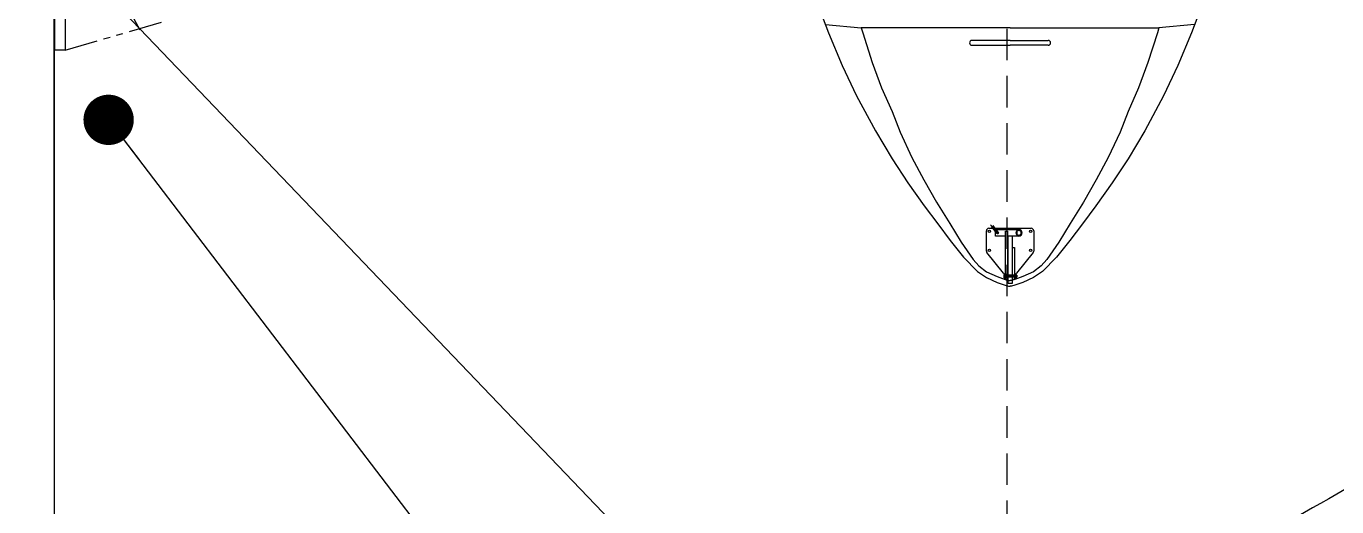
# Model space of a CAD drawing. Header units: millimetres. Extents: x 1084702 to 1166801, y 36632 to 124519.
# Drawn here: x 1118996 to 1124204, y 75273 to 77182 of the extents above; entities that cross this region are included whole.
import ezdxf

# ---------------------------------------------------------------- set-up
doc = ezdxf.new("R2010")
doc.units = ezdxf.units.MM
doc.header["$LTSCALE"] = 250
doc.linetypes.add('DASHED', pattern=[0.75, 0.5, -0.25])
doc.linetypes.add('PHANTOM2', pattern=[1.25, 0.625, -0.125, 0.125, -0.125, 0.125, -0.125])
doc.layers.get('0').update_dxf_attribs({"color": 255})
doc.layers.add('%posline', color=240, linetype='Continuous')
doc.styles.add('ROMANS', font='ROMANS.shx', dxfattribs={"height": 100})
doc.dimstyles.new('dott', dxfattribs={"dimscale": 100, "dimtxt": 150, "dimasz": 0.01, "dimexe": 0.5, "dimexo": 1, "dimgap": 1, "dimtad": 1, "dimdsep": 46, "dimtxsty": 'ROMANS', "dimcen": 1.5, "dimclrd": 1, "dimclre": 1, "dimclrt": 2, "dimazin": 2, "dimtfac": 1, "dimtmove": 2, "dimatfit": 3, "dimldrblk": 'DOT', "dimfxl": 1, "dimtvp": 100, "dimtolj": 1, "dimarcsym": 0})

# ---------------------------------------------------------------- blocks, each defined once
blk = doc.blocks.new('_Dot')
at = {"color": 0, "linetype": 'ByBlock', "lineweight": -2}
blk.add_line((-0.5, 0), (-1, 0), dxfattribs=at)
at = {"color": 0, "linetype": 'ByBlock', "const_width": 0.5}
blk.add_lwpolyline([(-0.25, 0, 1), (0.25, 0, 1)], format="xyb", close=True, dxfattribs=at)
blk = doc.blocks.new('Dør')
for p, q in [((160019.6, 148470.3), (159393.2, 148099.2)), ((160019.6, 148470.3), (159645.8, 147839.4)), ((160062.6, 148444.7), (160019.6, 148470.3)), ((160064.5, 148448), (159688.8, 147813.7)), ((159645.8, 147839.4), (159688.8, 147813.7))]:
    blk.add_line(p, q)
at = {"linetype": 'PHANTOM2'}
blk.add_line((159645.8, 147839.4), (159308.5, 148198.1), dxfattribs=at)
blk = doc.blocks.new('MOB-BÅT')
for p, q in [((1049.3, 767.2), (1171.7, 721)), ((1138.2, 733.6), (1151.7, 591.1)), ((1171.7, 721), (1301, 667)), ((1301, 667), (1421.7, 610)), ((1151.7, 0), (1151.7, 591.1)), ((1151.7, 591.1), (1171.7, 585.4)), ((1171.7, 585.4), (1288.7, 548)), ((1421.7, 610), (1560.5, 535.1)), ((1288.7, 548), (1390.3, 510.5)), ((1560.5, 535.1), (1671.7, 469)), ((1390.3, 510.5), (1483.4, 469)), ((1483.4, 469), (1566.7, 437)), ((1671.7, 469), (1767.6, 406.2)), ((1566.7, 437), (1666.7, 390.5)), ((1666.7, 390.5), (1755.7, 342.2)), ((1767.6, 406.2), (1858.2, 341)), ((1755.7, 342.2), (1844.2, 292.2)), ((1858.2, 341), (1930.2, 287.5)), ((1844.2, 292.2), (1929.1, 239.3)), ((1930.2, 287.5), (1996.9, 237.3)), ((1929.1, 239.3), (2003.3, 193.7)), ((1996.9, 237.3), (2062.8, 185.1)), ((2003.3, 193.7), (2071.7, 145.9)), ((2062.8, 185.1), (2120.2, 129.2)), ((1201.7, 0), (1201.7, 151.5)), ((1220.9, 151.5), (1220.9, 0)), ((2071.7, 145.9), (2097.5, 123.8)), ((2097.5, 123.8), (2121.1, 93.8)), ((2120.2, 129.2), (2143.8, 93.8)), ((1947.9, -83.8), (1947.9, 83.8)), ((1958, 93.9), (2038.2, 93.9)), ((2044.6, 91.7), (2125.9, 25.7)), ((2121.1, 93.8), (2140.1, 50.7)), ((2143.8, 93.8), (2162.7, 50.7)), ((1151.7, 0), (1151.7, -591.1)), ((1201.7, 0), (1201.7, -151.5)), ((1220.9, -151.5), (1220.9, 0)), ((1953.4, -57.6), (1953.4, 35.4)), ((1961, 44.1), (1955.9, 35.4)), ((1955.9, 35.4), (1961, 26.6)), ((1971.1, 44.1), (1961, 44.1)), ((1961, 26.6), (1971.1, 26.6)), ((1976.1, 35.4), (1971.1, 44.1)), ((1971.1, 26.6), (1976.1, 35.4)), ((1978.7, 35.4), (1978.7, -10.1)), ((1978.7, 8.1), (2167.2, 8.1)), ((2024.6, 18.2), (2150.9, 18.2)), ((2024.6, 10.1), (2024.6, 18.2)), ((2150.9, 10.1), (2024.6, 10.1)), ((2129.3, 18.9), (2146.2, 18.9)), ((2129.3, 18.9), (2129.3, 18.2)), ((2129.3, 18.2), (2146.2, 18.2)), ((2129.7, 10.1), (2129.7, 8.1)), ((2144.5, 25.2), (2131, 25.2)), ((2131, 25.2), (2131, 18.9)), ((2131, 18.9), (2144.8, 18.9)), ((2133.7, 25.2), (2133.7, 27.3)), ((2133.7, 27.3), (2141.8, 27.3)), ((2141.8, 18.9), (2133.7, 18.9)), ((2133.7, 18.2), (2133.7, -18.2)), ((2133.8, 20.5), (2133.8, 23.6)), ((2137.8, 18.2), (2137.8, -18.2)), ((2140.1, 50.7), (2151.2, 18.8)), ((2141.7, 23.6), (2141.7, 20.5)), ((2141.8, 27.3), (2141.8, 25.2)), ((2141.8, 18.2), (2141.8, -18.2)), ((2144.5, 18.9), (2144.5, 25.2)), ((2146.2, 18.9), (2146.2, 18.2)), ((2150.9, 18.2), (2150.9, 10.1)), ((2151.2, 18.8), (2154.9, 5.7)), ((2154.9, 5.7), (2154.9, 0)), ((2154.9, -5.7), (2154.9, 0)), ((2162.7, 50.7), (2173.9, 18.8)), ((2167.2, 8.1), (2167.2, -8.1)), ((2173.9, 18.8), (2177.6, 5.7)), ((2177.6, 5.7), (2177.6, 0)), ((2177.6, -5.7), (2177.6, 0)), ((1933.9, -78.2), (1965.5, -46.5)), ((1950.3, -58.6), (1964.1, -47.2)), ((1968, -51.8), (1954.1, -63.3)), ((1959, -10.1), (2150.9, -10.1)), ((1959, -18.2), (1959, -10.1)), ((2150.9, -18.2), (1959, -18.2)), ((2167.2, -8.1), (1978.7, -8.1)), ((1978.7, -18.2), (1978.7, -57.6)), ((2125.9, -25.7), (2044.6, -91.7)), ((2121.1, -93.8), (2140.1, -50.7)), ((2129.3, -18.2), (2146.2, -18.2)), ((2129.3, -18.2), (2129.3, -18.9)), ((2129.3, -18.9), (2146.2, -18.9)), ((2129.7, -8.1), (2129.7, -10.1)), ((2144.5, -18.9), (2131, -18.9)), ((2131, -18.9), (2131, -25.2)), ((2131, -25.2), (2144.5, -25.2)), ((2133.7, -18.9), (2141.8, -18.9)), ((2133.8, -23.6), (2133.8, -20.5)), ((2140.1, -50.7), (2151.2, -18.8)), ((2141.7, -20.5), (2141.7, -23.6)), ((2143.8, -93.8), (2162.7, -50.7)), ((2144.5, -25.2), (2144.5, -18.9)), ((2146.2, -18.2), (2146.2, -18.9)), ((2150.9, -10.1), (2150.9, -18.2)), ((2151.2, -18.8), (2154.9, -5.7)), ((2162.7, -50.7), (2173.9, -18.8)), ((2173.9, -18.8), (2177.6, -5.7)), ((1937.3, -68.5), (1950.3, -58.6)), ((1954.1, -63.3), (1940.9, -73.3)), ((1978.7, -57.6), (1953.4, -57.6)), ((2038.2, -93.9), (1958, -93.9)), ((2097.5, -123.8), (2121.1, -93.8)), ((2120.2, -129.2), (2143.8, -93.8)), ((2003.3, -193.7), (2071.7, -145.9)), ((2062.8, -185.1), (2120.2, -129.2)), ((2071.7, -145.9), (2097.5, -123.8)), ((1929.1, -239.3), (2003.3, -193.7)), ((1996.9, -237.3), (2062.8, -185.1)), ((1844.2, -292.2), (1929.1, -239.3)), ((1930.2, -287.5), (1996.9, -237.3)), ((1755.7, -342.2), (1844.2, -292.2)), ((1858.2, -341), (1930.2, -287.5)), ((1666.7, -390.5), (1755.7, -342.2)), ((1767.6, -406.2), (1858.2, -341)), ((1566.7, -437), (1666.7, -390.5)), ((1671.7, -469), (1767.6, -406.2)), ((1483.4, -469), (1566.7, -437)), ((1288.7, -548), (1390.3, -510.5)), ((1390.3, -510.5), (1483.4, -469)), ((1560.5, -535.1), (1671.7, -469)), ((1171.7, -585.4), (1288.7, -548)), ((1421.7, -610), (1560.5, -535.1)), ((1138.2, -733.6), (1151.7, -591.1)), ((1151.7, -591.1), (1171.7, -585.4)), ((1301, -667), (1421.7, -610)), ((1171.7, -721), (1301, -667)), ((1049.3, -767.2), (1171.7, -721))]:
    blk.add_line(p, q)
for centre, radius in [((1960, 81.8), 4.55), ((2035.7, 81.8), 4.55), ((1966, 35.4), 11.1), ((1966, 35.4), 10.1), ((1966, -49.5), 3.54), ((1960, -81.8), 4.55), ((2035.7, -81.8), 4.55)]:
    blk.add_circle(centre, radius)
for centre, radius, start, end in [((1211.3, 151.5), 9.6, 0, 180), ((1958, 83.8), 10.1, 90, 180), ((2038.2, 83.8), 10.1, 50.943, 90), ((1966, 35.4), 12.6, 0, 180), ((2119.6, 17.8), 10.1, 2.0537, 50.943), ((2130.7, 19.4), 5.81, 77.7015, 87.0801), ((2130.7, 24.7), 5.81, 272.9199, 282.2985), ((2131.2, 21.5), 3.69, 62.2415, 77.7015), ((2131.2, 22.6), 3.69, 282.2985, 297.7585), ((2131.9, 22.8), 2.21, 38.2029, 62.2415), ((2131.9, 21.3), 2.21, 297.7585, 321.7971), ((2132.9, 23.6), 0.894, 360, 38.2029), ((2132.9, 20.5), 0.894, 321.7971, 0), ((2134.5, 23.6), 0.733, 134.5785, 180), ((2134.5, 20.5), 0.733, 180, 225.4215), ((2136.1, 22.1), 2.9, 112.2035, 134.5785), ((2136.1, 22), 2.9, 225.4215, 247.7965), ((2137.1, 19.6), 5.61, 99.5961, 112.2035), ((2137.1, 24.5), 5.61, 247.7965, 260.4039), ((2137.8, 15.6), 9.67, 90, 99.5961), ((2137.8, 28.5), 9.67, 260.4039, 270), ((2137.8, 15.6), 9.67, 80.4039, 90), ((2137.8, 28.5), 9.67, 270, 279.5961), ((2138.4, 19.6), 5.61, 67.7965, 80.4039), ((2138.4, 24.5), 5.61, 279.5961, 292.2035), ((2139.5, 22.1), 2.9, 45.4215, 67.7965), ((2139.5, 22), 2.9, 292.2035, 314.5785), ((2141, 23.6), 0.733, 0, 45.4215), ((2141, 20.5), 0.733, 314.5785, 0), ((2142.6, 23.6), 0.894, 141.7971, 180), ((2142.6, 20.5), 0.894, 180, 218.2029), ((2143.6, 22.8), 2.21, 117.7585, 141.7971), ((2143.6, 21.3), 2.21, 218.2029, 242.2415), ((2144.3, 21.5), 3.69, 102.2985, 117.7585), ((2144.3, 22.6), 3.69, 242.2415, 257.7015), ((2144.8, 19.4), 5.81, 92.9199, 102.2985), ((2144.8, 24.7), 5.81, 257.7015, 267.0801), ((1966, -49.5), 3, 309.564, 129.564), ((2119.6, -17.8), 10.1, 309.057, 357.9463), ((2130.7, -24.7), 5.81, 77.7015, 87.0801), ((2130.7, -19.4), 5.81, 272.9199, 282.2985), ((2131.2, -22.6), 3.69, 62.2415, 77.7015), ((2131.2, -21.5), 3.69, 282.2985, 297.7585), ((2131.9, -21.3), 2.21, 38.2029, 62.2415), ((2131.9, -22.8), 2.21, 297.7585, 321.7971), ((2132.9, -20.5), 0.894, 0, 38.2029), ((2132.9, -23.6), 0.894, 321.7971, 0), ((2134.5, -20.5), 0.733, 134.5785, 180), ((2134.5, -23.6), 0.733, 180, 225.4215), ((2136.1, -22), 2.9, 112.2035, 134.5785), ((2136.1, -22.1), 2.9, 225.4215, 247.7965), ((2137.1, -24.5), 5.61, 99.5961, 112.2035), ((2137.1, -19.6), 5.61, 247.7965, 260.4039), ((2137.8, -28.5), 9.67, 90, 99.5961), ((2137.8, -15.6), 9.67, 260.4039, 270), ((2137.8, -28.5), 9.67, 80.4039, 90), ((2137.8, -15.6), 9.67, 270, 279.5961), ((2138.4, -24.5), 5.61, 67.7965, 80.4039), ((2138.4, -19.6), 5.61, 279.5961, 292.2035), ((2139.5, -22), 2.9, 45.4215, 67.7965), ((2139.5, -22.1), 2.9, 292.2035, 314.5785), ((2141, -20.5), 0.733, 0, 45.4215), ((2141, -23.6), 0.733, 314.5785, 360), ((2142.6, -20.5), 0.894, 141.7971, 180), ((2142.6, -23.6), 0.894, 180, 218.2029), ((2143.6, -21.3), 2.21, 117.7585, 141.7971), ((2143.6, -22.8), 2.21, 218.2029, 242.2415), ((2144.3, -22.6), 3.69, 102.2985, 117.7585), ((2144.3, -21.5), 3.69, 242.2415, 257.7015), ((2144.8, -24.7), 5.81, 92.9199, 102.2985), ((2144.8, -19.4), 5.81, 257.7015, 267.0801), ((1958, -83.8), 10.1, 180, 270), ((2038.2, -83.8), 10.1, 270, 309.057), ((1211.3, -151.5), 9.6, 180, 0)]:
    blk.add_arc(centre, radius, start, end)
blk = doc.blocks.new('frtnyyttt')
at = {"rotation": 270}
blk.add_blockref('MOB-BÅT', (-2062.4, -229.9), dxfattribs=at)
blk = doc.blocks.new('Adeck_B4_1')
at = {"linetype": 'DASHED'}
blk.add_line((105129.6, 42843), (105129.6, 34991.7), dxfattribs=at)
for p, q in [((101344.2, 42310.2), (101344.2, 35645.5)), ((101344.2, 36515.9), (101344.2, 38527.9))]:
    blk.add_line(p, q)
at = {"flags": 128}
blk.add_lwpolyline([(109234.1, 38977.9), (109234.1, 38927.9, -0.028984), (109217.4, 38777.9, -0.02788), (109182.8, 38625.9, -0.018944), (109134.1, 38477.9, -0.033183), (108999.7, 38178.7, -0.024663), (108831.8, 37897, -0.020409), (108639, 37631.4, -0.011893), (108429.6, 37378.9, -0.021606), (107953, 36876.8, -0.023708), (107432.9, 36419.9, -0.009551), (107214.1, 36252.1, -0.0081), (106989.6, 36092.1, -0.006351), (106811.1, 35972.5, -0.006117), (106629.6, 35857.4, -0.016804), (106118.5, 35565.2, -0.015439), (105589.6, 35306.5, -0.017375), (104955.3, 35046.4, -0.015054), (104305.6, 34827.9, -0.011502), (103782.6, 34682.4, -0.010874), (103253.6, 34560.4, -0.01275), (102589.6, 34440.1, -0.009545), (101921, 34349.4, -0.007768), (101264.4, 34283.5, -0.007768)], format="xyb", dxfattribs=at)
blk.add_blockref('frtnyyttt', (107204.6, 38977.9))
at = {"xscale": -0.8500000000048579, "yscale": 0.8500000000058205, "zscale": 0.85, "rotation": 329.3393733997128}
blk.add_blockref('Dør', (154033.7, -139787.8), dxfattribs=at)

msp = doc.modelspace()

# ---------------------------------------------------------------- block references
msp.add_blockref('Adeck_B4_1', (1017763, 39579))

# ---------------------------------------------------------------- leaders
at = {"layer": '%posline', "linetype": 'ByBlock'}
for points in [[(1118836.7, 77809.7), (1123507.4, 72931.8)], [(1119323.3, 76809.9), (1122282.2, 72931.8)]]:
    msp.add_leader(points, dimstyle='dott', override={"dimasz": 2, "dimgap": 1, "dimtad": 0, "dimclrd": 256}, dxfattribs=at)

doc.saveas('drawing.dxf')
